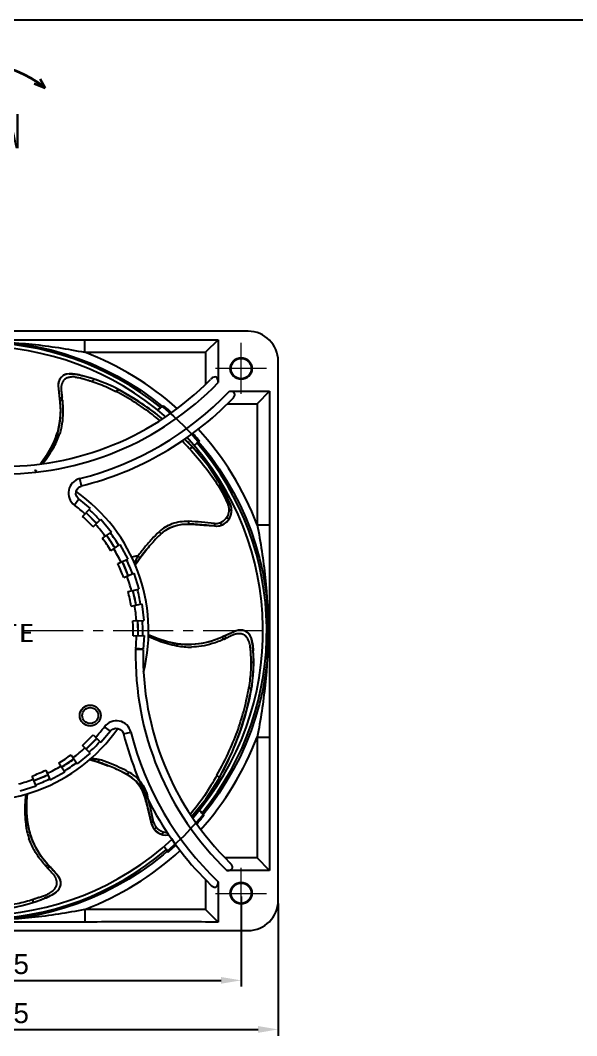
# Model space of a CAD drawing. Header units: inches. Extents: x 12 to 11036, y 8 to 6728.
# Drawn here: x 10606.4 to 10717.7, y 3612.3 to 3815.3 of the extents above; entities that cross this region are included whole.
import ezdxf

# ---------------------------------------------------------------- set-up
doc = ezdxf.new("R2010")
doc.units = ezdxf.units.IN
doc.header["$MEASUREMENT"] = 0
doc.linetypes.add('\\M+5B5E3\\M+5BBAD\\M+5CFDF', pattern=[18, 12, -2, 2, -2])
doc.layers.add('04_\\M+5B5B5\\M+5B0FB', color=4, linetype='Continuous')
for name, color, linetype, lineweight in [('\\M+5B3DF\\M+5B4E7\\M+5CFDF\\M+5B2E3', 3, 'Continuous', 18), ('\\M+5B4D6\\M+5CAB5\\M+5CFDF\\M+5B2E3', 7, 'Continuous', 35), ('\\M+5D6D0\\M+5D0C4\\M+5CFDF\\M+5B2E3', 1, '\\M+5B5E3\\M+5BBAD\\M+5CFDF', 18)]:
    doc.layers.add(name, color=color, linetype=linetype, lineweight=lineweight)
doc.styles.add('\\M+5B1EA\\M+5D7BC', font='', dxfattribs={"width": 0.667})
doc.styles.get("Standard").update_dxf_attribs({"font": 'arial.ttf'})
doc.styles.get('\\M+5B1EA\\M+5D7BC').set_extended_font_data('宋体')
doc.dimstyles.new('5', dxfattribs={"dimtxt": 4, "dimasz": 4, "dimexe": 1.25, "dimexo": 0.625, "dimgap": 1.2, "dimtad": 1, "dimdsep": 46, "dimtxsty": 'Standard', "dimcen": 2.5, "dimdle": 8, "dimazin": 2, "dimtfac": 1, "dimtmove": 0, "dimatfit": 3, "dimfxl": 0, "dimtolj": 1, "dimarcsym": 0})

# ---------------------------------------------------------------- blocks, each defined once
blk = doc.blocks.new('*D98')
at = {"layer": '\\M+5B3DF\\M+5B4E7\\M+5CFDF\\M+5B2E3', "color": 0, "linetype": 'Continuous', "lineweight": -2, "ltscale": 2}
for p, q in [((10545.58, 3640.13), (10545.58, 3622.14)), ((10650.58, 3640.13), (10650.58, 3622.14)), ((10549.58, 3623.39), (10646.58, 3623.39))]:
    blk.add_line(p, q, dxfattribs=at)
at = {"layer": '\\M+5B3DF\\M+5B4E7\\M+5CFDF\\M+5B2E3', "color": 0, "ltscale": 2}
for points in [[(10549.58, 3624.06), (10549.58, 3622.72), (10545.58, 3623.39)], [(10646.58, 3624.06), (10646.58, 3622.72), (10650.58, 3623.39)]]:
    blk.add_solid(points, dxfattribs=at)
at = {"layer": 'Defpoints', "color": 0, "ltscale": 2}
for p in [(10545.58, 3640.76), (10650.58, 3640.76), (10650.58, 3623.39)]:
    blk.add_point(p, dxfattribs=at)
at = {"layer": '\\M+5B3DF\\M+5B4E7\\M+5CFDF\\M+5B2E3', "color": 0, "ltscale": 2, "insert": (10598.08, 3626.63), "char_height": 4, "attachment_point": 5}
blk.add_mtext('\\A1;105±0.5', dxfattribs=at)
blk = doc.blocks.new('*D99')
at = {"layer": '\\M+5B3DF\\M+5B4E7\\M+5CFDF\\M+5B2E3', "color": 0, "linetype": 'Continuous', "lineweight": -2, "ltscale": 2}
for p, q in [((10538.18, 3638.73), (10538.18, 3612.33)), ((10657.98, 3638.73), (10657.98, 3612.33)), ((10542.18, 3613.58), (10653.98, 3613.58))]:
    blk.add_line(p, q, dxfattribs=at)
at = {"layer": '\\M+5B3DF\\M+5B4E7\\M+5CFDF\\M+5B2E3', "color": 0, "ltscale": 2}
for points in [[(10542.18, 3614.25), (10542.18, 3612.91), (10538.18, 3613.58)], [(10653.98, 3614.25), (10653.98, 3612.91), (10657.98, 3613.58)]]:
    blk.add_solid(points, dxfattribs=at)
at = {"layer": 'Defpoints', "color": 0, "ltscale": 2}
for p in [(10538.18, 3639.36), (10657.98, 3639.36), (10657.98, 3613.58)]:
    blk.add_point(p, dxfattribs=at)
at = {"layer": '\\M+5B3DF\\M+5B4E7\\M+5CFDF\\M+5B2E3', "color": 0, "ltscale": 2, "insert": (10598.08, 3616.82), "char_height": 4, "attachment_point": 5}
blk.add_mtext('\\A1;\\A1;120{\\H1x;%%P0.5}', dxfattribs=at)

msp = doc.modelspace()

# ---------------------------------------------------------------- linework, layer by layer
at = {"color": 7, "linetype": 'Continuous'}
for p, q in [((10651.982, 3753.159), (10544.182, 3753.159)), ((10576.863, 3751.459), (10619.3, 3751.459)), ((10619.3, 3748.959), (10619.3, 3751.459)), ((10645.982, 3751.459), (10643.486, 3748.959)), ((10645.982, 3751.459), (10645.982, 3742.926)), ((10619.3, 3748.959), (10643.486, 3748.959)), ((10643.486, 3748.959), (10643.486, 3742.634)), ((10657.982, 3639.359), (10657.982, 3747.159)), ((10614.27, 3739.577), (10614.327, 3739.073)), ((10648.22, 3741.159), (10656.282, 3741.159)), ((10656.282, 3741.159), (10653.782, 3738.664)), ((10647.798, 3738.664), (10653.782, 3738.664)), ((10653.782, 3738.664), (10653.782, 3714.477)), ((10641.01, 3729.871), (10639.272, 3731.565)), ((10644.123, 3726.105), (10641.01, 3729.871)), ((10609.4, 3725.401), (10609.343, 3725.34)), ((10618.684, 3722.252), (10618.317, 3723.706)), ((10618.143, 3719.611), (10617.234, 3718.418)), ((10618.143, 3719.611), (10620.415, 3717.715)), ((10618.857, 3716.156), (10620.415, 3717.714)), ((10621.686, 3714.742), (10619.565, 3716.864)), ((10620.978, 3714.035), (10622.537, 3715.593)), ((10622.537, 3715.593), (10624.671, 3713.004)), ((10622.844, 3711.771), (10624.671, 3713.004)), ((10640.093, 3714.622), (10641.43, 3714.546)), ((10641.43, 3714.546), (10643.124, 3714.426)), ((10653.782, 3714.477), (10656.282, 3714.477)), ((10656.282, 3714.477), (10656.282, 3672.041)), ((10625.352, 3709.844), (10623.674, 3712.331)), ((10633.747, 3711.837), (10634.542, 3712.624)), ((10624.522, 3709.284), (10626.349, 3710.516)), ((10626.35, 3710.516), (10627.95, 3707.568)), ((10630.323, 3707.797), (10631.723, 3709.594)), ((10625.921, 3706.706), (10627.95, 3707.567)), ((10628.015, 3704.336), (10626.843, 3707.097)), ((10627.094, 3703.944), (10629.122, 3704.806)), ((10629.123, 3704.805), (10630.132, 3701.606)), ((10627.976, 3701.147), (10630.132, 3701.605)), ((10629.579, 3698.421), (10628.955, 3701.355)), ((10628.599, 3698.212), (10630.755, 3698.671)), ((10630.756, 3698.67), (10631.136, 3695.337)), ((10628.931, 3695.298), (10631.135, 3695.336)), ((10629.985, 3692.316), (10629.932, 3695.315)), ((10628.984, 3692.298), (10631.188, 3692.337)), ((10631.188, 3692.336), (10630.997, 3689.594)), ((10632.147, 3692.427), (10632.072, 3692.462)), ((10647.135, 3692.176), (10646.673, 3691.966)), ((10630.992, 3689.505), (10629.492, 3689.538)), ((10630.997, 3689.594), (10629.507, 3689.76)), ((10620.978, 3672.484), (10622.537, 3670.925)), ((10624.433, 3673.198), (10622.537, 3670.925)), ((10624.433, 3673.198), (10623.24, 3674.106)), ((10627.074, 3672.657), (10628.529, 3673.023)), ((10620.415, 3668.804), (10618.857, 3670.362)), ((10619.565, 3669.654), (10621.686, 3671.776)), ((10653.782, 3672.041), (10656.282, 3672.041)), ((10653.782, 3672.041), (10653.782, 3647.855)), ((10616.593, 3668.497), (10617.826, 3666.669)), ((10620.415, 3668.803), (10617.827, 3666.669)), ((10646.167, 3663.746), (10648.832, 3669.144)), ((10615.339, 3664.992), (10614.106, 3666.819)), ((10614.666, 3665.989), (10617.153, 3667.667)), ((10621.871, 3667.088), (10624.012, 3666.312)), ((10609.628, 3662.218), (10608.767, 3664.247)), ((10609.158, 3663.325), (10611.92, 3664.498)), ((10611.528, 3665.419), (10612.39, 3663.39)), ((10615.339, 3664.991), (10612.39, 3663.39)), ((10626.771, 3665.08), (10627.765, 3664.567)), ((10609.628, 3662.218), (10606.428, 3661.209)), ((10643.548, 3659.621), (10646.167, 3663.746)), ((10607.817, 3660.603), (10607.827, 3660.686)), ((10631.381, 3659.905), (10631.722, 3658.611)), ((10631.722, 3658.611), (10632.132, 3656.962)), ((10612.209, 3646.271), (10611.867, 3646.646)), ((10653.782, 3647.855), (10647.456, 3647.855)), ((10656.282, 3645.359), (10653.782, 3647.855)), ((10656.282, 3645.359), (10647.748, 3645.359)), ((10643.486, 3643.543), (10643.486, 3637.559)), ((10645.982, 3643.121), (10645.982, 3635.059)), ((10619.3, 3637.559), (10619.3, 3635.059)), ((10643.486, 3637.559), (10619.3, 3637.559)), ((10645.982, 3635.059), (10643.486, 3637.559)), ((10619.3, 3635.059), (10576.863, 3635.059)), ((10544.182, 3633.359), (10651.982, 3633.359))]:
    msp.add_line(p, q, dxfattribs=at)
for points in [[(10616.205, 3744.655), (10615.627, 3744.578), (10615.094, 3744.352), (10614.632, 3743.989), (10614.275, 3743.505), (10614.06, 3742.924), (10614.018, 3742.267)], [(10618.833, 3744.27), (10618.091, 3744.442), (10617.414, 3744.562), (10616.787, 3744.624), (10616.205, 3744.655)], [(10621.406, 3743.514), (10620.421, 3743.83), (10619.576, 3744.076), (10618.833, 3744.27)], [(10626.209, 3741.437), (10624.627, 3742.224), (10623.026, 3742.916), (10621.407, 3743.514)], [(10614.018, 3742.267), (10614.066, 3741.678), (10614.123, 3741.039), (10614.19, 3740.343), (10614.27, 3739.577)], [(10634.83, 3735.615), (10633.367, 3736.822), (10629.871, 3739.283), (10626.209, 3741.437)], [(10614.327, 3739.073), (10614.432, 3737.096), (10614.281, 3735.03), (10613.837, 3732.932)], [(10613.837, 3732.932), (10613.387, 3731.598), (10612.803, 3730.29)], [(10612.803, 3730.29), (10611.818, 3728.55), (10610.679, 3726.916), (10610.432, 3726.623)], [(10648.422, 3718.546), (10646.568, 3722.294), (10644.123, 3726.105)], [(10618.143, 3719.611), (10618.022, 3719.713), (10617.712, 3720.125), (10617.56, 3720.613), (10617.581, 3721.121), (10617.773, 3721.592), (10618.114, 3721.972), (10618.566, 3722.217), (10618.684, 3722.252)], [(10648.674, 3717.324), (10648.645, 3717.746), (10648.56, 3718.156), (10648.422, 3718.545)], [(10648.617, 3716.723), (10648.648, 3716.919), (10648.667, 3717.118), (10648.674, 3717.32)], [(10646.694, 3714.431), (10647.188, 3714.672), (10647.656, 3715.021), (10648.059, 3715.468)], [(10634.542, 3712.624), (10635.423, 3713.339), (10636.449, 3713.922), (10637.591, 3714.344), (10638.816, 3714.583), (10640.093, 3714.622)], [(10643.124, 3714.426), (10644.199, 3714.336), (10645.269, 3714.236)], [(10645.27, 3714.236), (10645.751, 3714.227), (10646.231, 3714.292), (10646.694, 3714.431)], [(10645.27, 3714.236), (10645.271, 3714.236), (10645.272, 3714.236), (10645.271, 3714.236)], [(10629.515, 3706.643), (10629.767, 3707.012), (10630.038, 3707.399), (10630.323, 3707.797)], [(10649.616, 3693.247), (10649.07, 3693.019), (10648.48, 3692.767), (10647.839, 3692.489), (10647.135, 3692.176)], [(10652.562, 3691.904), (10652.31, 3692.431), (10651.931, 3692.868), (10651.443, 3693.195), (10650.872, 3693.385), (10650.254, 3693.41), (10649.616, 3693.247)], [(10637.849, 3690.701), (10635.889, 3691.101), (10633.984, 3691.679), (10632.148, 3692.427)], [(10640.682, 3690.535), (10639.274, 3690.55), (10637.849, 3690.701)], [(10646.673, 3691.966), (10644.825, 3691.255), (10642.814, 3690.76), (10640.682, 3690.535)], [(10653.008, 3689.286), (10652.943, 3690.045), (10652.847, 3690.727), (10652.713, 3691.342), (10652.562, 3691.904)], [(10653.085, 3686.605), (10653.081, 3687.64), (10653.053, 3688.52), (10653.008, 3689.286)], [(10652.593, 3681.396), (10652.853, 3683.144), (10653.016, 3684.88), (10653.085, 3686.605)], [(10648.832, 3669.144), (10650.416, 3673.162), (10651.676, 3677.247), (10652.593, 3681.396)], [(10624.433, 3673.198), (10624.535, 3673.318), (10624.947, 3673.629), (10625.435, 3673.781), (10625.943, 3673.76), (10626.414, 3673.568), (10626.794, 3673.227), (10627.039, 3672.775), (10627.074, 3672.657)], [(10620.523, 3667.5), (10620.952, 3667.374), (10621.405, 3667.236), (10621.871, 3667.088)], [(10627.765, 3664.567), (10628.718, 3663.95), (10629.589, 3663.154), (10630.343, 3662.199), (10630.949, 3661.108), (10631.381, 3659.905)], [(10607.938, 3654.647), (10607.712, 3656.635), (10607.673, 3658.626), (10607.817, 3660.603)], [(10640.688, 3656.131), (10643.548, 3659.621)], [(10632.132, 3656.962), (10632.378, 3655.912), (10632.614, 3654.863)], [(10608.655, 3651.902), (10608.234, 3653.246), (10607.938, 3654.647)], [(10632.614, 3654.862), (10632.754, 3654.402), (10632.964, 3653.966), (10633.239, 3653.568)], [(10632.614, 3654.862), (10632.614, 3654.861), (10632.615, 3654.861), (10632.614, 3654.862)], [(10633.239, 3653.568), (10633.621, 3653.173), (10634.098, 3652.835), (10634.647, 3652.591)], [(10636.013, 3652.448), (10636.117, 3652.464)], [(10611.867, 3646.646), (10610.62, 3648.184), (10609.528, 3649.944), (10608.655, 3651.902)], [(10613.995, 3644.244), (10613.61, 3644.692), (10613.188, 3645.176), (10612.725, 3645.699), (10612.209, 3646.271)], [(10613.628, 3641.026), (10614.051, 3641.429), (10614.35, 3641.924), (10614.51, 3642.49), (10614.514, 3643.091), (10614.347, 3643.687), (10613.995, 3644.244)], [(10611.276, 3639.793), (10611.978, 3640.09), (10612.597, 3640.391), (10613.14, 3640.709), (10613.628, 3641.026)], [(10603.644, 3637.75), (10605.387, 3638.042), (10607.088, 3638.424), (10608.75, 3638.892)], [(10608.75, 3638.892), (10609.733, 3639.215), (10610.562, 3639.513), (10611.276, 3639.793)]]:
    msp.add_lwpolyline(points, dxfattribs=at)
at = {"color": 4}
msp.add_circle((10598.082, 3693.259), 58, dxfattribs=at)
at = {"color": 7, "linetype": 'Continuous'}
for centre, radius in [((10650.582, 3745.759), 2.1), ((10620.403, 3676.335), 2.1), ((10620.403, 3676.335), 1.6), ((10650.582, 3640.759), 2.1)]:
    msp.add_circle(centre, radius, dxfattribs=at)
for centre, radius, start, end in [((10651.982, 3747.159), 6, 0, 90), ((10598.082, 3693.259), 56.859, 48.75524, 131.34141), ((10598.082, 3693.259), 57.622, 50.78536, 129.25298), ((10598.082, 3693.259), 59.605, 48.15686, 69.14619), ((10603.087, 3784.144), 57.989, 268.76297, 315.54157), ((10616.209, 3742.456), 2.2, 89.90982, 184.49596), ((10610.982, 3712.823), 32.413, 61.98049, 75.98049), ((10603.087, 3784.144), 59.489, 268.76408, 316.1412), ((10703.12, 3749.29), 89.378, 184.49599, 186.23852), ((10703.112, 3749.289), 89.37, 186.01072, 186.56388), ((10603.087, 3784.144), 62.327, 284.14363, 316.39614), ((10603.087, 3784.144), 63.827, 284.14363, 315.81021), ((10603.087, 3784.144), 55.908, 303.38167, 304.86809), ((10598.082, 3693.259), 58.249, 48.41382, 50.60568), ((10598.082, 3693.259), 59.605, 20.85381, 42.58175), ((10599.467, 3737.034), 14.944, 333.17245, 344.06797), ((10601.051, 3736.815), 13.872, 330.85548, 342.92016), ((10593.929, 3687.134), 62.894, 42.55319, 44.51393), ((10593.203, 3685.147), 65.466, 43.09194, 45.20513), ((10598.082, 3693.259), 56.859, 318.75524, 42.91346), ((10598.082, 3693.259), 58.249, 40.60842, 42.74072), ((10603.087, 3784.144), 65.908, 305.30062, 306.51258), ((10593.691, 3739.966), 21.422, 321.48308, 333.14893), ((10612.413, 3703.068), 39.194, 23.25994, 43.14622), ((10598.082, 3693.259), 57.622, 320.78536, 40.65605), ((10593.691, 3739.966), 21.422, 316.94153, 317.16383), ((10598.082, 3693.259), 34, 70.16354, 70.65707), ((10592.711, 3741.337), 23.343, 316.41054, 316.6141), ((10598.082, 3693.259), 34, 345.9767, 55.00554), ((10598.082, 3693.259), 31.619, 47.71909, 52.71821), ((10598.082, 3693.259), 32.833, 42.3815, 47.6185), ((10645.574, 3717.321), 3.1, 264.41025, 23.25994), ((10598.082, 3693.259), 30.917, 42.21911, 47.78089), ((10598.082, 3693.259), 31.917, 42.30631, 47.69369), ((10634.096, 3612.558), 102.781, 83.77062, 86.67495), ((10598.082, 3693.259), 31.619, 36.71909, 42.28091), ((10639.111, 3707.963), 7.099, 121.63078, 133.87987), ((10632.084, 3710.889), 3.04, 43.64866, 46.13005), ((10634.524, 3605.031), 109.732, 86.39195, 87.09087), ((10634.46, 3604.126), 110.64, 85.50884, 86.38812), ((10634.524, 3605.031), 109.732, 84.37956, 85.50506), ((10598.082, 3693.259), 30.917, 31.21911, 36.78089), ((10598.082, 3693.259), 31.917, 31.30631, 36.69369), ((10598.082, 3693.259), 32.833, 31.3815, 36.6185), ((10659.183, 3686.853), 35.654, 135.51311, 140.36837), ((10659.888, 3686.214), 36.605, 133.82367, 135.58032), ((10598.082, 3693.259), 31.619, 25.71909, 31.28091), ((10659.888, 3686.214), 36.605, 140.28923, 146.07502), ((10598.082, 3693.259), 31.917, 20.30631, 25.69369), ((10598.082, 3693.259), 32.833, 20.3815, 25.6185), ((10598.082, 3693.259), 30.917, 20.21911, 25.78089), ((10598.082, 3693.259), 31.619, 14.71909, 20.28091), ((10598.082, 3693.259), 30.917, 9.21911, 14.78089), ((10598.082, 3693.259), 31.917, 9.30631, 14.69369), ((10598.082, 3693.259), 32.833, 9.3815, 14.6185), ((10598.082, 3693.259), 31.619, 3.71909, 9.28091), ((10598.082, 3693.259), 30.917, 358.21911, 3.78089), ((10598.082, 3693.259), 31.917, 358.30631, 3.69369), ((10598.082, 3693.259), 32.833, 358.3815, 3.6185), ((10683.828, 3610.676), 89.378, 112.49599, 114.23852), ((10650.472, 3691.221), 2.2, 17.90982, 112.49596), ((10598.082, 3693.259), 31.619, 353.64624, 358.28091), ((10642.147, 3713.223), 23.343, 244.41054, 244.6141), ((10641.145, 3711.868), 21.422, 244.94153, 261.14893), ((10640.143, 3705.468), 14.944, 261.17245, 272.06797), ((10683.825, 3610.684), 89.37, 114.01072, 114.56388), ((10688.967, 3688.253), 59.489, 178.76318, 226.1412), ((10631.987, 3689.484), 2.496, 173.64827, 178.76703), ((10688.967, 3688.253), 57.989, 178.76297, 225.54157), ((10640.423, 3703.894), 13.872, 258.85548, 270.92016), ((10620.675, 3687.036), 32.413, 349.98049, 3.98049), ((10598.082, 3693.259), 34, 255.9767, 325.00554), ((10598.082, 3693.259), 30.917, 312.21911, 317.78089), ((10598.082, 3693.259), 31.619, 317.71909, 322.71821), ((10688.967, 3688.253), 63.827, 194.14363, 225.81021), ((10688.967, 3688.253), 62.327, 194.14363, 226.39614), ((10598.082, 3693.259), 31.917, 312.30631, 317.69369), ((10598.082, 3693.259), 32.833, 312.3815, 317.6185), ((10598.082, 3693.259), 59.605, 318.15686, 339.14619), ((10598.082, 3693.259), 30.917, 301.21911, 306.78089), ((10598.082, 3693.259), 31.619, 306.71909, 312.28091), ((10590.973, 3695.316), 62.894, 330.55319, 335.66504), ((10588.859, 3695.392), 65.466, 331.09194, 336.36088), ((10598.082, 3693.259), 31.619, 295.71909, 301.28091), ((10598.082, 3693.259), 31.917, 301.30631, 306.69369), ((10598.082, 3693.259), 32.833, 301.3815, 306.6185), ((10610.481, 3632.3), 36.605, 68.28923, 74.07502), ((10610.87, 3633.169), 35.654, 63.51311, 68.36837), ((10598.082, 3693.259), 30.917, 290.21911, 295.78089), ((10598.082, 3693.259), 31.917, 290.30631, 295.69369), ((10610.481, 3632.3), 36.605, 61.82367, 63.58032), ((10625.356, 3666.369), 3.04, 331.64866, 334.13005), ((10624.745, 3658.782), 7.099, 49.63078, 61.87987), ((10598.082, 3693.259), 31.619, 284.71909, 290.28091), ((10598.082, 3693.259), 32.833, 290.3815, 295.6185), ((10611.839, 3682.66), 39.194, 317.39867, 331.14622), ((10630.685, 3657.52), 23.343, 172.41054, 172.6141), ((10629.087, 3658.053), 21.422, 172.94153, 189.14893), ((10532.459, 3634.069), 102.781, 11.77062, 14.67495), ((10525.433, 3631.336), 109.732, 14.39195, 15.09087), ((10524.552, 3631.118), 110.64, 13.50884, 14.38812), ((10525.433, 3631.336), 109.732, 12.37956, 13.50506), ((10598.082, 3693.259), 58.249, 318.41382, 320.60568), ((10688.967, 3688.253), 55.908, 213.38167, 214.86809), ((10621.281, 3656.276), 13.872, 186.85548, 198.92016), ((10622.691, 3657.03), 14.944, 189.17245, 200.06797), ((10635.642, 3655.527), 3.1, 192.41025, 278.82576), ((10598.082, 3693.259), 56.859, 228.75524, 312.91346), ((10688.967, 3688.253), 65.908, 215.30062, 216.51258), ((10598.082, 3693.259), 58.249, 310.60842, 312.74072), ((10598.082, 3693.259), 57.622, 230.78536, 310.65605), ((10598.082, 3693.259), 59.605, 290.85381, 312.58175), ((10546.044, 3586.195), 89.37, 42.01072, 42.56388), ((10546.038, 3586.19), 89.378, 40.49599, 42.23852), ((10612.333, 3642.803), 2.2, 305.90982, 40.49596), ((10599.144, 3669.849), 32.413, 277.98049, 291.98049), ((10651.982, 3639.359), 6, 270, 0)]:
    msp.add_arc(centre, radius, start, end, dxfattribs=at)
for points in [[(10619.3, 3751.459), (10623.747, 3751.459), (10632.641, 3751.448), (10641.535, 3751.459), (10645.982, 3751.459)], [(10618.834, 3744.271), (10617.971, 3744.486), (10617.093, 3744.655), (10616.213, 3744.656)], [(10616.227, 3744.656), (10616.632, 3744.654), (10617.037, 3744.618), (10617.441, 3744.557)], [(10617.441, 3744.557), (10617.908, 3744.487), (10618.373, 3744.386), (10618.834, 3744.271)], [(10634.864, 3735.638), (10632.171, 3737.84), (10629.287, 3739.799), (10626.209, 3741.437)], [(10656.282, 3741.159), (10656.282, 3736.712), (10656.27, 3727.818), (10656.282, 3718.924), (10656.282, 3714.477)], [(10614.327, 3739.073), (10614.565, 3737.003), (10614.404, 3734.914), (10613.838, 3732.932)], [(10634.542, 3712.624), (10636.018, 3714.04), (10638.04, 3714.727), (10640.093, 3714.622)], [(10646.673, 3691.966), (10644.778, 3691.1), (10642.741, 3690.607), (10640.682, 3690.534)], [(10653.009, 3689.286), (10652.947, 3690.173), (10652.836, 3691.06), (10652.566, 3691.898)], [(10652.57, 3691.885), (10652.694, 3691.498), (10652.784, 3691.102), (10652.851, 3690.699)], [(10652.851, 3690.699), (10652.929, 3690.233), (10652.976, 3689.759), (10653.009, 3689.286)], [(10648.831, 3669.142), (10650.547, 3673.072), (10651.846, 3677.169), (10652.593, 3681.396)], [(10656.282, 3672.041), (10656.282, 3667.594), (10656.27, 3658.7), (10656.282, 3649.806), (10656.282, 3645.359)], [(10631.381, 3659.905), (10630.846, 3661.89), (10629.569, 3663.601), (10627.765, 3664.567)], [(10611.867, 3646.646), (10610.458, 3648.181), (10609.36, 3649.966), (10608.654, 3651.902)], [(10611.276, 3639.792), (10612.101, 3640.125), (10612.91, 3640.505), (10613.623, 3641.021)], [(10612.572, 3640.379), (10612.152, 3640.161), (10611.716, 3639.97), (10611.276, 3639.792)], [(10613.612, 3641.013), (10613.283, 3640.776), (10612.934, 3640.567), (10612.572, 3640.379)], [(10645.982, 3635.059), (10641.535, 3635.059), (10632.641, 3635.07), (10623.747, 3635.059), (10619.3, 3635.059)]]:
    msp.add_open_spline(points, degree=3, dxfattribs=at)
for points, knots in [([(10576.863, 3748.961), (10580.31, 3749.644), (10587.345, 3750.741), (10598.04, 3751.322), (10608.767, 3750.747), (10615.822, 3749.651), (10619.3, 3748.961)], [0, 0, 0, 0, 10.5451256, 21.3331953, 32.0808124, 42.7230856, 42.7230856, 42.7230856, 42.7230856]), ([(10617.416, 3744.005), (10617.247, 3744.022), (10616.981, 3744.04), (10616.581, 3744.013), (10616.252, 3743.963), (10615.932, 3743.881), (10615.674, 3743.789), (10615.459, 3743.67), (10615.283, 3743.535), (10615.138, 3743.387), (10615.016, 3743.233), (10614.918, 3743.076), (10614.855, 3742.972), (10614.834, 3742.916)], [0, 0, 0, 0, 0.5076323, 0.7991488, 1.2015319, 1.505873, 1.7873778, 2.0220524, 2.2409971, 2.4489319, 2.6445426, 2.8277272, 3.0062362, 3.0062362, 3.0062362, 3.0062362]), ([(10617.416, 3744.005), (10617.712, 3743.965), (10618.228, 3743.892), (10618.984, 3743.693), (10619.444, 3743.552), (10619.692, 3743.472)], [0, 0, 0, 0, 0.8978051, 1.5589384, 2.3424381, 2.3424381, 2.3424381, 2.3424381]), ([(10619.702, 3743.467), (10619.712, 3743.464), (10619.772, 3743.445), (10619.932, 3743.394), (10620.283, 3743.285), (10620.584, 3743.192), (10620.785, 3743.127)], [0, 0, 0, 0, 0.0314919, 0.1887911, 0.5030218, 1.1344315, 1.1344315, 1.1344315, 1.1344315]), ([(10621.407, 3743.514), (10621.344, 3743.536), (10621.181, 3743.522), (10620.964, 3743.369), (10620.843, 3743.218), (10620.785, 3743.127)], [0, 0, 0, 0, 0.2005076, 0.45598509, 0.78102942, 0.78102942, 0.78102942, 0.78102942]), ([(10645.982, 3742.926), (10645.982, 3743.048), (10645.967, 3743.29), (10645.89, 3743.634), (10645.742, 3743.877), (10645.577, 3743.995), (10645.316, 3744.074), (10644.891, 3743.915), (10644.618, 3743.673), (10644.482, 3743.534)], [0, 0, 0, 0, 0.369483, 0.7296791, 1.0535713, 1.19752, 1.3318806, 1.8603791, 2.4440264, 2.4440264, 2.4440264, 2.4440264]), ([(10614.834, 3742.916), (10614.809, 3742.863), (10614.775, 3742.76), (10614.716, 3742.599), (10614.662, 3742.429), (10614.617, 3742.241), (10614.586, 3742.049), (10614.573, 3741.845), (10614.579, 3741.609), (10614.598, 3741.319), (10614.631, 3740.999), (10614.677, 3740.658), (10614.731, 3740.295), (10614.764, 3740.036), (10614.781, 3739.894)], [0, 0, 0, 0, 0.1750553, 0.3255886, 0.5135733, 0.7103904, 0.9043961, 1.0981831, 1.3213871, 1.611534, 1.970541, 2.2867205, 2.6429287, 3.0719919, 3.0719919, 3.0719919, 3.0719919]), ([(10620.785, 3743.128), (10621.31, 3742.959), (10622.368, 3742.586), (10623.952, 3741.928), (10625.001, 3741.422), (10625.528, 3741.152)], [0, 0, 0, 0, 1.6538067, 3.3654481, 5.14372, 5.14372, 5.14372, 5.14372]), ([(10625.528, 3741.152), (10625.582, 3741.213), (10625.694, 3741.32), (10625.854, 3741.42), (10625.981, 3741.462), (10626.066, 3741.473), (10626.143, 3741.465), (10626.188, 3741.448), (10626.209, 3741.437)], [0, 0, 0, 0, 0.24483918, 0.46390325, 0.55907696, 0.64429451, 0.71928522, 0.78883707, 0.78883707, 0.78883707, 0.78883707]), ([(10614.781, 3739.894), (10614.686, 3739.863), (10614.525, 3739.803), (10614.344, 3739.713), (10614.266, 3739.615), (10614.27, 3739.577)], [0, 0, 0, 0, 0.30216292, 0.51157771, 0.62610607, 0.62610607, 0.62610607, 0.62610607]), ([(10614.837, 3739.413), (10614.919, 3738.583), (10614.999, 3737.001), (10614.826, 3734.756), (10614.508, 3733.376), (10614.311, 3732.741)], [0, 0, 0, 0, 2.5048201, 4.7419023, 6.7375428, 6.7375428, 6.7375428, 6.7375428]), ([(10614.837, 3739.413), (10614.762, 3739.388), (10614.63, 3739.338), (10614.481, 3739.264), (10614.396, 3739.2), (10614.354, 3739.157), (10614.33, 3739.115), (10614.326, 3739.086), (10614.327, 3739.073)], [0, 0, 0, 0, 0.23727863, 0.42507506, 0.49728544, 0.55567772, 0.60241447, 0.64164926, 0.64164926, 0.64164926, 0.64164926]), ([(10614.837, 3739.413), (10614.831, 3739.466), (10614.819, 3739.573), (10614.8, 3739.733), (10614.787, 3739.84), (10614.781, 3739.894)], [0, 0, 0, 0, 0.16077308, 0.3220775, 0.48393066, 0.48393066, 0.48393066, 0.48393066]), ([(10634.349, 3735.304), (10633.851, 3735.714), (10632.205, 3737.022), (10629.31, 3739.055), (10626.804, 3740.502), (10625.528, 3741.152)], [0, 0, 0, 0, 1.9356315, 6.3062035, 10.6031842, 10.6031842, 10.6031842, 10.6031842]), ([(10648.859, 3739.66), (10648.99, 3739.795), (10649.218, 3740.071), (10649.36, 3740.543), (10649.185, 3740.888), (10648.913, 3741.06), (10648.579, 3741.144), (10648.341, 3741.159), (10648.22, 3741.159)], [0, 0, 0, 0, 0.5683289, 1.0855829, 1.3570497, 1.6731385, 2.0257196, 2.3894123, 2.3894123, 2.3894123, 2.3894123]), ([(10610.888, 3726.683), (10610.934, 3726.739), (10611.381, 3727.296), (10612.181, 3728.397), (10612.852, 3729.497), (10613.167, 3730.059)], [0, 0, 0, 0, 0.2179918, 2.1439722, 4.0782226, 4.0782226, 4.0782226, 4.0782226]), ([(10613.167, 3730.059), (10613.138, 3730.075), (10613.085, 3730.105), (10613.01, 3730.149), (10612.947, 3730.187), (10612.894, 3730.219), (10612.854, 3730.245), (10612.826, 3730.265), (10612.81, 3730.278), (10612.804, 3730.286), (10612.803, 3730.289), (10612.803, 3730.29)], [0, 0, 0, 0, 0.09775819, 0.18422112, 0.25861424, 0.32016882, 0.36819685, 0.40272372, 0.42390402, 0.42970416, 0.43291368, 0.43291368, 0.43291368, 0.43291368]), ([(10640.26, 3729.667), (10640.332, 3729.72), (10640.445, 3729.793), (10640.6, 3729.867), (10640.71, 3729.906), (10640.808, 3729.926), (10640.893, 3729.928), (10640.961, 3729.91), (10640.997, 3729.885), (10641.01, 3729.871)], [0, 0, 0, 0, 0.27024788, 0.40004116, 0.51685002, 0.61733097, 0.70089535, 0.76853452, 0.82685186, 0.82685186, 0.82685186, 0.82685186]), ([(10640.26, 3729.667), (10641.347, 3728.494), (10643.366, 3726.124), (10646.005, 3722.428), (10647.381, 3719.825), (10647.958, 3718.523)], [0, 0, 0, 0, 4.8026235, 9.3314618, 13.6047192, 13.6047192, 13.6047192, 13.6047192]), ([(10609.4, 3725.401), (10609.407, 3725.409), (10609.456, 3725.366), (10609.541, 3725.361), (10609.625, 3725.32), (10609.676, 3725.302)], [0, 0, 0, 0, 0.03378894, 0.13345713, 0.29592988, 0.29592988, 0.29592988, 0.29592988]), ([(10618.317, 3723.706), (10617.78, 3723.571), (10616.761, 3722.985), (10615.949, 3721.436), (10616.087, 3719.693), (10616.794, 3718.753), (10617.234, 3718.418)], [0, 0, 0, 0, 1.6772393, 3.3538656, 5.0304951, 6.7077518, 6.7077518, 6.7077518, 6.7077518]), ([(10647.714, 3715.962), (10647.817, 3716.096), (10647.996, 3716.401), (10648.161, 3716.93), (10648.195, 3717.312), (10648.194, 3717.512)], [0, 0, 0, 0, 0.5090676, 1.0512737, 1.6517934, 1.6517934, 1.6517934, 1.6517934]), ([(10647.958, 3718.523), (10648.011, 3718.541), (10648.091, 3718.564), (10648.196, 3718.585), (10648.265, 3718.592), (10648.324, 3718.592), (10648.371, 3718.585), (10648.404, 3718.57), (10648.418, 3718.554), (10648.422, 3718.546)], [0, 0, 0, 0, 0.16809964, 0.24834646, 0.31948731, 0.37881199, 0.42545896, 0.45986199, 0.48676074, 0.48676074, 0.48676074, 0.48676074]), ([(10648.194, 3717.515), (10648.194, 3717.621), (10648.175, 3717.841), (10648.093, 3718.18), (10648.008, 3718.407), (10647.958, 3718.523)], [0, 0, 0, 0, 0.3161763, 0.6614567, 1.0418691, 1.0418691, 1.0418691, 1.0418691]), ([(10648.194, 3717.512), (10648.257, 3717.509), (10648.375, 3717.496), (10648.528, 3717.455), (10648.635, 3717.404), (10648.674, 3717.344), (10648.674, 3717.32)], [0, 0, 0, 0, 0.19260244, 0.35565101, 0.47460609, 0.54678359, 0.54678359, 0.54678359, 0.54678359]), ([(10635.387, 3714.008), (10635.833, 3714.291), (10636.797, 3714.761), (10638.385, 3715.16), (10639.493, 3715.203), (10640.057, 3715.166)], [0, 0, 0, 0, 1.5869028, 3.1913012, 4.8893186, 4.8893186, 4.8893186, 4.8893186]), ([(10640.057, 3715.166), (10640.052, 3715.102), (10640.046, 3714.982), (10640.047, 3714.808), (10640.06, 3714.708), (10640.075, 3714.623), (10640.093, 3714.622)], [0, 0, 0, 0, 0.19434768, 0.36911472, 0.49888248, 0.55440504, 0.55440504, 0.55440504, 0.55440504]), ([(10645.249, 3714.732), (10645.37, 3714.719), (10645.627, 3714.717), (10646.028, 3714.782), (10646.299, 3714.867), (10646.439, 3714.919)], [0, 0, 0, 0, 0.3656983, 0.767783, 1.2153349, 1.2153349, 1.2153349, 1.2153349]), ([(10646.439, 3714.919), (10646.442, 3714.92), (10646.449, 3714.921), (10646.46, 3714.926), (10646.471, 3714.931), (10646.483, 3714.936), (10646.494, 3714.942), (10646.508, 3714.949), (10646.524, 3714.957), (10646.545, 3714.967), (10646.57, 3714.98), (10646.597, 3714.995), (10646.622, 3715.009), (10646.644, 3715.021), (10646.664, 3715.032), (10646.685, 3715.043), (10646.706, 3715.056), (10646.73, 3715.071), (10646.757, 3715.087), (10646.785, 3715.105), (10646.816, 3715.124), (10646.849, 3715.146), (10646.883, 3715.169), (10646.919, 3715.194), (10646.955, 3715.221), (10646.994, 3715.249), (10647.035, 3715.281), (10647.079, 3715.315), (10647.124, 3715.353), (10647.172, 3715.394), (10647.223, 3715.438), (10647.276, 3715.486), (10647.331, 3715.539), (10647.389, 3715.596), (10647.45, 3715.658), (10647.512, 3715.725), (10647.577, 3715.798), (10647.645, 3715.877), (10647.69, 3715.933), (10647.714, 3715.962)], [0, 0, 0, 0, 0.009701, 0.0208711, 0.0364373, 0.0468136, 0.0593171, 0.0743043, 0.0921839, 0.1151401, 0.1434722, 0.1765276, 0.2071095, 0.2309668, 0.2520126, 0.2752435, 0.3005659, 0.3280395, 0.3591188, 0.3932647, 0.4296411, 0.46878, 0.5111149, 0.5535566, 0.5987841, 0.6471055, 0.6987378, 0.753907, 0.8128765, 0.8758866, 0.9431474, 1.0148673, 1.0912555, 1.1725214, 1.2588743, 1.3505233, 1.4476819, 1.5505658, 1.6633108, 1.6633108, 1.6633108, 1.6633108]), ([(10646.439, 3714.919), (10646.462, 3714.855), (10646.509, 3714.739), (10646.583, 3714.577), (10646.634, 3714.493), (10646.678, 3714.425), (10646.694, 3714.431)], [0, 0, 0, 0, 0.20562209, 0.38491269, 0.50864506, 0.55924743, 0.55924743, 0.55924743, 0.55924743]), ([(10647.714, 3715.962), (10647.776, 3715.919), (10647.886, 3715.829), (10648.009, 3715.687), (10648.079, 3715.566), (10648.073, 3715.487), (10648.059, 3715.468)], [0, 0, 0, 0, 0.22822634, 0.42582869, 0.56682204, 0.6392458, 0.6392458, 0.6392458, 0.6392458]), ([(10634.19, 3713.08), (10633.687, 3712.598), (10632.697, 3711.586), (10631.28, 3709.962), (10630.391, 3708.806), (10629.952, 3708.21)], [0, 0, 0, 0, 2.090725, 4.243464, 6.4641615, 6.4641615, 6.4641615, 6.4641615]), ([(10634.283, 3712.987), (10634.322, 3712.947), (10634.39, 3712.872), (10634.479, 3712.76), (10634.524, 3712.692), (10634.552, 3712.634), (10634.542, 3712.624)], [0, 0, 0, 0, 0.16776832, 0.30983665, 0.41065133, 0.45422362, 0.45422362, 0.45422362, 0.45422362]), ([(10645.249, 3714.732), (10645.242, 3714.672), (10645.232, 3714.561), (10645.23, 3714.403), (10645.238, 3714.311), (10645.254, 3714.238), (10645.27, 3714.236)], [0, 0, 0, 0, 0.18206105, 0.3404382, 0.45561789, 0.50629722, 0.50629722, 0.50629722, 0.50629722]), ([(10653.783, 3714.478), (10654.476, 3710.985), (10655.579, 3703.877), (10656.144, 3693.138), (10655.554, 3682.459), (10654.465, 3675.477), (10653.783, 3672.04)], [0, 0, 0, 0, 10.6854943, 21.5511073, 32.2086609, 42.7230801, 42.7230801, 42.7230801, 42.7230801]), ([(10629.952, 3708.21), (10629.711, 3708.184), (10629.296, 3708.127), (10628.884, 3708.051), (10628.712, 3708.016)], [0, 0, 0, 0, 0.7297641, 1.255748, 1.255748, 1.255748, 1.255748]), ([(10629.257, 3706.826), (10629.306, 3706.927), (10629.457, 3707.241), (10629.687, 3707.703), (10629.873, 3708.062), (10629.952, 3708.21)], [0, 0, 0, 0, 0.3339856, 1.0458483, 1.5482707, 1.5482707, 1.5482707, 1.5482707]), ([(10629.952, 3708.21), (10630.005, 3708.175), (10630.103, 3708.104), (10630.228, 3707.987), (10630.308, 3707.897), (10630.337, 3707.816), (10630.323, 3707.797)], [0, 0, 0, 0, 0.18899051, 0.36770714, 0.50469575, 0.57679404, 0.57679404, 0.57679404, 0.57679404]), ([(10629.516, 3706.644), (10629.504, 3706.625), (10629.479, 3706.59), (10629.441, 3706.538), (10629.416, 3706.504), (10629.403, 3706.488)], [0, 0, 0, 0, 0.0654756, 0.12957192, 0.19283581, 0.19283581, 0.19283581, 0.19283581]), ([(10650.485, 3692.672), (10650.427, 3692.679), (10650.318, 3692.679), (10650.147, 3692.686), (10649.969, 3692.684), (10649.776, 3692.67), (10649.583, 3692.64), (10649.386, 3692.588), (10649.163, 3692.51), (10648.893, 3692.402), (10648.599, 3692.272), (10648.289, 3692.123), (10647.96, 3691.96), (10647.724, 3691.848), (10647.594, 3691.788)], [0, 0, 0, 0, 0.1750553, 0.3255886, 0.5135733, 0.7103904, 0.9043961, 1.0981831, 1.3213871, 1.611534, 1.970541, 2.2867205, 2.6429287, 3.0719919, 3.0719919, 3.0719919, 3.0719919]), ([(10652.319, 3690.553), (10652.283, 3690.718), (10652.217, 3690.977), (10652.068, 3691.349), (10651.918, 3691.647), (10651.742, 3691.925), (10651.575, 3692.142), (10651.395, 3692.31), (10651.212, 3692.435), (10651.026, 3692.528), (10650.843, 3692.596), (10650.663, 3692.641), (10650.544, 3692.668), (10650.485, 3692.672)], [0, 0, 0, 0, 0.5076229, 0.7991394, 1.2015226, 1.5058637, 1.7873685, 2.0220431, 2.2409879, 2.4489227, 2.6445334, 2.827718, 3.0062271, 3.0062271, 3.0062271, 3.0062271]), ([(10632.147, 3692.427), (10632.158, 3692.423), (10632.132, 3692.363), (10632.153, 3692.28), (10632.14, 3692.188), (10632.139, 3692.134)], [0, 0, 0, 0, 0.03378894, 0.13345713, 0.29592988, 0.29592988, 0.29592988, 0.29592988]), ([(10632.139, 3692.134), (10632.758, 3691.84), (10633.98, 3691.318), (10635.857, 3690.708), (10637.11, 3690.41), (10637.742, 3690.284)], [0, 0, 0, 0, 2.0553181, 3.9813045, 5.9155608, 5.9155608, 5.9155608, 5.9155608]), ([(10637.742, 3690.284), (10637.748, 3690.316), (10637.761, 3690.376), (10637.779, 3690.46), (10637.795, 3690.533), (10637.81, 3690.592), (10637.822, 3690.639), (10637.832, 3690.672), (10637.84, 3690.691), (10637.845, 3690.699), (10637.848, 3690.701), (10637.849, 3690.701)], [0, 0, 0, 0, 0.09767161, 0.18407002, 0.25842252, 0.31996221, 0.3680801, 0.402672, 0.42389139, 0.42970109, 0.43291411, 0.43291411, 0.43291411, 0.43291411]), ([(10647.154, 3691.586), (10646.39, 3691.251), (10644.91, 3690.686), (10642.722, 3690.157), (10641.311, 3690.034), (10640.646, 3690.024)], [0, 0, 0, 0, 2.5048201, 4.7419023, 6.7375428, 6.7375428, 6.7375428, 6.7375428]), ([(10647.154, 3691.586), (10647.107, 3691.649), (10647.019, 3691.76), (10646.902, 3691.878), (10646.816, 3691.94), (10646.762, 3691.966), (10646.714, 3691.976), (10646.685, 3691.971), (10646.673, 3691.966)], [0, 0, 0, 0, 0.23707766, 0.42477582, 0.49710221, 0.55558183, 0.60237749, 0.64165051, 0.64165051, 0.64165051, 0.64165051]), ([(10647.594, 3691.788), (10647.536, 3691.869), (10647.428, 3692.003), (10647.288, 3692.148), (10647.17, 3692.191), (10647.135, 3692.176)], [0, 0, 0, 0, 0.30216292, 0.51157771, 0.62610607, 0.62610607, 0.62610607, 0.62610607]), ([(10647.154, 3691.586), (10647.203, 3691.608), (10647.301, 3691.653), (10647.447, 3691.72), (10647.545, 3691.765), (10647.594, 3691.788)], [0, 0, 0, 0, 0.16077308, 0.3220775, 0.48393066, 0.48393066, 0.48393066, 0.48393066]), ([(10652.513, 3688.212), (10652.514, 3688.491), (10652.514, 3689.031), (10652.448, 3689.814), (10652.37, 3690.313), (10652.319, 3690.553)], [0, 0, 0, 0, 0.8380268, 1.619898, 2.3537912, 2.3537912, 2.3537912, 2.3537912]), ([(10652.525, 3687.077), (10652.527, 3686.526), (10652.499, 3685.404), (10652.363, 3683.694), (10652.206, 3682.541), (10652.112, 3681.956)], [0, 0, 0, 0, 1.6538067, 3.3654481, 5.14372, 5.14372, 5.14372, 5.14372]), ([(10652.514, 3688.212), (10652.514, 3688.201), (10652.514, 3688.138), (10652.515, 3687.971), (10652.519, 3687.603), (10652.524, 3687.288), (10652.525, 3687.077)], [0, 0, 0, 0, 0.0313323, 0.1886315, 0.5028622, 1.1342719, 1.1342719, 1.1342719, 1.1342719]), ([(10653.085, 3686.605), (10653.086, 3686.672), (10653.022, 3686.823), (10652.811, 3686.981), (10652.629, 3687.05), (10652.525, 3687.077)], [0, 0, 0, 0, 0.2005076, 0.45598509, 0.78102942, 0.78102942, 0.78102942, 0.78102942]), ([(10648.278, 3669.4), (10648.895, 3670.766), (10649.996, 3673.513), (10651.287, 3677.711), (10651.888, 3680.541), (10652.112, 3681.956)], [0, 0, 0, 0, 4.4973913, 8.867813, 13.164646, 13.164646, 13.164646, 13.164646]), ([(10652.112, 3681.956), (10652.186, 3681.923), (10652.323, 3681.85), (10652.467, 3681.729), (10652.546, 3681.621), (10652.583, 3681.543), (10652.599, 3681.468), (10652.597, 3681.419), (10652.593, 3681.396)], [0, 0, 0, 0, 0.24483918, 0.46390325, 0.55907696, 0.64429451, 0.71928522, 0.78883707, 0.78883707, 0.78883707, 0.78883707]), ([(10628.529, 3673.023), (10628.394, 3673.56), (10627.807, 3674.58), (10626.258, 3675.391), (10624.515, 3675.254), (10623.575, 3674.547), (10623.24, 3674.106)], [0, 0, 0, 0, 1.6772393, 3.3538656, 5.0304951, 6.7077518, 6.7077518, 6.7077518, 6.7077518]), ([(10620.525, 3667.499), (10620.504, 3667.505), (10620.462, 3667.518), (10620.401, 3667.537), (10620.361, 3667.551), (10620.341, 3667.559)], [0, 0, 0, 0, 0.0654756, 0.12957192, 0.19283581, 0.19283581, 0.19283581, 0.19283581]), ([(10620.618, 3667.802), (10620.729, 3667.787), (10621.074, 3667.74), (10621.585, 3667.664), (10621.984, 3667.598), (10622.149, 3667.568)], [0, 0, 0, 0, 0.3339854, 1.0458482, 1.5482706, 1.5482706, 1.5482706, 1.5482706]), ([(10622.149, 3667.568), (10622.133, 3667.508), (10622.096, 3667.392), (10622.023, 3667.237), (10621.961, 3667.134), (10621.893, 3667.081), (10621.871, 3667.088)], [0, 0, 0, 0, 0.18899051, 0.36770714, 0.50469575, 0.57679404, 0.57679404, 0.57679404, 0.57679404]), ([(10628.091, 3665.043), (10627.476, 3665.372), (10626.209, 3666.001), (10624.226, 3666.847), (10622.852, 3667.336), (10622.149, 3667.568)], [0, 0, 0, 0, 2.090725, 4.243464, 6.4641615, 6.4641615, 6.4641615, 6.4641615]), ([(10628.031, 3664.926), (10628.004, 3664.877), (10627.954, 3664.789), (10627.876, 3664.67), (10627.824, 3664.606), (10627.778, 3664.561), (10627.765, 3664.567)], [0, 0, 0, 0, 0.16776832, 0.30983665, 0.41065133, 0.45422362, 0.45422362, 0.45422362, 0.45422362]), ([(10629.343, 3664.191), (10629.75, 3663.854), (10630.495, 3663.083), (10631.365, 3661.696), (10631.749, 3660.655), (10631.887, 3660.107)], [0, 0, 0, 0, 1.5869028, 3.1913012, 4.8893186, 4.8893186, 4.8893186, 4.8893186]), ([(10645.742, 3664.396), (10644.961, 3662.999), (10643.331, 3660.347), (10641.448, 3657.799), (10640.432, 3656.612), (10640.398, 3656.572)], [0, 0, 0, 0, 4.8022694, 9.3307738, 9.4892617, 9.4892617, 9.4892617, 9.4892617]), ([(10645.742, 3664.396), (10645.814, 3664.343), (10645.918, 3664.258), (10646.037, 3664.134), (10646.108, 3664.042), (10646.157, 3663.955), (10646.185, 3663.875), (10646.189, 3663.804), (10646.177, 3663.763), (10646.167, 3663.746)], [0, 0, 0, 0, 0.27024788, 0.40004116, 0.51685002, 0.61733097, 0.70089535, 0.76853452, 0.82685186, 0.82685186, 0.82685186, 0.82685186]), ([(10607.536, 3660.521), (10607.447, 3659.841), (10607.328, 3658.518), (10607.328, 3656.544), (10607.432, 3655.261), (10607.508, 3654.62)], [0, 0, 0, 0, 2.0553181, 3.9813045, 5.9155608, 5.9155608, 5.9155608, 5.9155608]), ([(10607.817, 3660.603), (10607.816, 3660.592), (10607.751, 3660.598), (10607.679, 3660.552), (10607.587, 3660.536), (10607.536, 3660.521)], [0, 0, 0, 0, 0.03378894, 0.13345713, 0.29592988, 0.29592988, 0.29592988, 0.29592988]), ([(10631.887, 3660.107), (10631.825, 3660.093), (10631.709, 3660.061), (10631.543, 3660.006), (10631.452, 3659.963), (10631.377, 3659.923), (10631.381, 3659.905)], [0, 0, 0, 0, 0.19434768, 0.36911472, 0.49888248, 0.55440504, 0.55440504, 0.55440504, 0.55440504]), ([(10607.508, 3654.62), (10607.54, 3654.624), (10607.601, 3654.631), (10607.687, 3654.64), (10607.761, 3654.647), (10607.822, 3654.651), (10607.87, 3654.654), (10607.904, 3654.654), (10607.925, 3654.653), (10607.935, 3654.651), (10607.937, 3654.648), (10607.938, 3654.647)], [0, 0, 0, 0, 0.09767161, 0.18407002, 0.25842252, 0.31996221, 0.3680801, 0.402672, 0.42389139, 0.42970109, 0.43291411, 0.43291411, 0.43291411, 0.43291411]), ([(10633.079, 3655.036), (10633.02, 3655.024), (10632.912, 3654.999), (10632.761, 3654.952), (10632.675, 3654.916), (10632.611, 3654.879), (10632.614, 3654.862)], [0, 0, 0, 0, 0.18206105, 0.3404382, 0.45561789, 0.50629722, 0.50629722, 0.50629722, 0.50629722]), ([(10633.079, 3655.036), (10633.104, 3654.917), (10633.181, 3654.671), (10633.368, 3654.31), (10633.532, 3654.079), (10633.624, 3653.962)], [0, 0, 0, 0, 0.3656983, 0.767783, 1.2153349, 1.2153349, 1.2153349, 1.2153349]), ([(10633.624, 3653.962), (10633.571, 3653.92), (10633.475, 3653.839), (10633.343, 3653.719), (10633.28, 3653.644), (10633.228, 3653.581), (10633.239, 3653.568)], [0, 0, 0, 0, 0.20562209, 0.38491269, 0.50864506, 0.55924743, 0.55924743, 0.55924743, 0.55924743]), ([(10633.625, 3653.962), (10633.626, 3653.959), (10633.629, 3653.953), (10633.637, 3653.944), (10633.646, 3653.935), (10633.655, 3653.925), (10633.663, 3653.916), (10633.674, 3653.906), (10633.687, 3653.892), (10633.703, 3653.876), (10633.723, 3653.856), (10633.745, 3653.835), (10633.767, 3653.815), (10633.785, 3653.798), (10633.802, 3653.782), (10633.819, 3653.767), (10633.838, 3653.75), (10633.859, 3653.731), (10633.882, 3653.711), (10633.908, 3653.69), (10633.936, 3653.666), (10633.967, 3653.642), (10634, 3653.617), (10634.034, 3653.591), (10634.071, 3653.564), (10634.11, 3653.536), (10634.153, 3653.506), (10634.199, 3653.476), (10634.249, 3653.444), (10634.302, 3653.411), (10634.36, 3653.377), (10634.423, 3653.341), (10634.49, 3653.305), (10634.562, 3653.267), (10634.64, 3653.229), (10634.723, 3653.19), (10634.812, 3653.151), (10634.908, 3653.111), (10634.975, 3653.085), (10635.01, 3653.072)], [0, 0, 0, 0, 0.009701, 0.0208711, 0.0364373, 0.0468136, 0.0593171, 0.0743043, 0.0921839, 0.1151401, 0.1434722, 0.1765276, 0.2071095, 0.2309668, 0.2520126, 0.2752435, 0.3005659, 0.3280395, 0.3591188, 0.3932647, 0.4296411, 0.46878, 0.5111149, 0.5535566, 0.5987841, 0.6471055, 0.6987378, 0.753907, 0.8128765, 0.8758866, 0.9431474, 1.0148673, 1.0912555, 1.1725214, 1.2588743, 1.3505233, 1.4476819, 1.5505658, 1.6633108, 1.6633108, 1.6633108, 1.6633108]), ([(10635.01, 3653.072), (10634.988, 3652.999), (10634.937, 3652.866), (10634.84, 3652.705), (10634.747, 3652.602), (10634.67, 3652.583), (10634.647, 3652.591)], [0, 0, 0, 0, 0.22822634, 0.42582869, 0.56682204, 0.6392458, 0.6392458, 0.6392458, 0.6392458]), ([(10635.01, 3653.072), (10635.17, 3653.015), (10635.432, 3652.957), (10635.698, 3652.946), (10635.793, 3652.947)], [0, 0, 0, 0, 0.5091932, 0.79675906, 0.79675906, 0.79675906, 0.79675906]), ([(10611.654, 3646.071), (10611.1, 3646.695), (10610.106, 3647.927), (10608.926, 3649.845), (10608.372, 3651.149), (10608.158, 3651.778)], [0, 0, 0, 0, 2.5048201, 4.7419023, 6.7375428, 6.7375428, 6.7375428, 6.7375428]), ([(10611.654, 3646.071), (10611.7, 3646.135), (10611.778, 3646.253), (10611.855, 3646.401), (10611.887, 3646.503), (10611.895, 3646.562), (10611.89, 3646.61), (10611.876, 3646.636), (10611.867, 3646.646)], [0, 0, 0, 0, 0.23707766, 0.42477582, 0.49710221, 0.55558183, 0.60237749, 0.64165051, 0.64165051, 0.64165051, 0.64165051]), ([(10611.654, 3646.071), (10611.691, 3646.032), (10611.763, 3645.953), (10611.873, 3645.834), (10611.946, 3645.755), (10611.983, 3645.715)], [0, 0, 0, 0, 0.16077308, 0.3220775, 0.48393066, 0.48393066, 0.48393066, 0.48393066]), ([(10611.982, 3645.715), (10612.042, 3645.796), (10612.136, 3645.939), (10612.23, 3646.118), (10612.235, 3646.243), (10612.209, 3646.271)], [0, 0, 0, 0, 0.30216292, 0.51157771, 0.62610607, 0.62610607, 0.62610607, 0.62610607]), ([(10647.748, 3645.359), (10647.871, 3645.359), (10648.113, 3645.374), (10648.456, 3645.451), (10648.699, 3645.599), (10648.817, 3645.763), (10648.896, 3646.024), (10648.738, 3646.45), (10648.495, 3646.723), (10648.357, 3646.859)], [0, 0, 0, 0, 0.369483, 0.7296791, 1.0535713, 1.19752, 1.3318806, 1.8603791, 2.4440264, 2.4440264, 2.4440264, 2.4440264]), ([(10613.716, 3643.239), (10613.705, 3643.296), (10613.672, 3643.4), (10613.625, 3643.564), (10613.569, 3643.734), (10613.495, 3643.912), (10613.407, 3644.087), (10613.297, 3644.258), (10613.155, 3644.446), (10612.968, 3644.67), (10612.754, 3644.909), (10612.516, 3645.158), (10612.259, 3645.42), (10612.08, 3645.611), (10611.982, 3645.715)], [0, 0, 0, 0, 0.1750553, 0.3255886, 0.5135733, 0.7103904, 0.9043961, 1.0981831, 1.3213871, 1.611534, 1.970541, 2.2867205, 2.6429287, 3.0719919, 3.0719919, 3.0719919, 3.0719919]), ([(10612.268, 3640.84), (10612.414, 3640.925), (10612.64, 3641.068), (10612.948, 3641.324), (10613.184, 3641.559), (10613.395, 3641.812), (10613.55, 3642.039), (10613.654, 3642.262), (10613.716, 3642.474), (10613.747, 3642.68), (10613.755, 3642.875), (10613.742, 3643.06), (10613.731, 3643.181), (10613.716, 3643.239)], [0, 0, 0, 0, 0.5076229, 0.7991394, 1.2015226, 1.5058637, 1.7873685, 2.0220431, 2.2409879, 2.4489227, 2.6445334, 2.827718, 3.0062271, 3.0062271, 3.0062271, 3.0062271]), ([(10644.482, 3642.482), (10644.617, 3642.35), (10644.894, 3642.123), (10645.366, 3641.98), (10645.71, 3642.156), (10645.883, 3642.428), (10645.967, 3642.762), (10645.982, 3643), (10645.982, 3643.121)], [0, 0, 0, 0, 0.5683289, 1.0855829, 1.3570497, 1.6731385, 2.0257196, 2.3894123, 2.3894123, 2.3894123, 2.3894123]), ([(10610.101, 3639.931), (10610.092, 3639.928), (10610.032, 3639.908), (10609.873, 3639.856), (10609.524, 3639.738), (10609.226, 3639.636), (10609.026, 3639.57)], [0, 0, 0, 0, 0.0313323, 0.1886315, 0.5028622, 1.1342719, 1.1342719, 1.1342719, 1.1342719]), ([(10610.101, 3639.931), (10610.367, 3640.017), (10610.881, 3640.184), (10611.605, 3640.489), (10612.056, 3640.718), (10612.268, 3640.84)], [0, 0, 0, 0, 0.8380268, 1.619898, 2.3537912, 2.3537912, 2.3537912, 2.3537912]), ([(10609.026, 3639.57), (10608.502, 3639.397), (10607.427, 3639.078), (10605.758, 3638.679), (10604.613, 3638.472), (10604.027, 3638.381)], [0, 0, 0, 0, 1.6538066, 3.3654481, 5.14372, 5.14372, 5.14372, 5.14372]), ([(10608.75, 3638.892), (10608.814, 3638.911), (10608.938, 3639.018), (10609.023, 3639.269), (10609.032, 3639.463), (10609.026, 3639.57)], [0, 0, 0, 0, 0.2005076, 0.45598509, 0.78102942, 0.78102942, 0.78102942, 0.78102942]), ([(10619.3, 3637.557), (10615.807, 3636.865), (10608.699, 3635.761), (10597.961, 3635.196), (10587.282, 3635.787), (10580.3, 3636.876), (10576.863, 3637.557)], [0, 0, 0, 0, 10.6854943, 21.5511073, 32.2086609, 42.7230801, 42.7230801, 42.7230801, 42.7230801])]:
    msp.add_open_spline(points, degree=3, knots=knots, dxfattribs=at)
at = {"layer": '04_\\M+5B5B5\\M+5B0FB', "color": 7}
msp.add_line((10930.345, 3815.33), (10388.708, 3815.33), dxfattribs=at)
at = {"layer": '\\M+5B4D6\\M+5CAB5\\M+5CFDF\\M+5B2E3'}
for q in [(10609.174, 3802.633), (10610.415, 3803.588)]:
    msp.add_line((10611.427, 3801.79), q, dxfattribs=at)
at = {"layer": '\\M+5B4D6\\M+5CAB5\\M+5CFDF\\M+5B2E3', "color": 4}
for centre in [(10650.582, 3745.697), (10650.582, 3640.822)]:
    msp.add_circle(centre, 2.1, dxfattribs=at)
at = {"layer": '\\M+5B4D6\\M+5CAB5\\M+5CFDF\\M+5B2E3'}
msp.add_arc((10597.559, 3784.635), 22.059, 51.04844, 120.19481, dxfattribs=at)
at = {"layer": '\\M+5D6D0\\M+5D0C4\\M+5CFDF\\M+5B2E3'}
for p, q in [((10650.582, 3740.659), (10650.582, 3750.859)), ((10645.482, 3745.759), (10655.682, 3745.759)), ((10654.982, 3693.259), (10541.182, 3693.259)), ((10650.582, 3635.659), (10650.582, 3645.859)), ((10645.482, 3640.759), (10655.682, 3640.759))]:
    msp.add_line(p, q, dxfattribs=at)

# ---------------------------------------------------------------- texts
at = {"layer": '\\M+5B3DF\\M+5B4E7\\M+5CFDF\\M+5B2E3', "attachment_point": 1, "line_spacing_factor": 1.15057, "style": '\\M+5B1EA\\M+5D7BC'}
for s, insert, char_height, width in [('\\T1.1;ROTATOON', (10579.237, 3796.632), 6.901, 39.9367), ('\\T1.1;{\\W1.267;NAMEPLATE}', (10578.993, 3694.624), 3.57778, 30.70851)]:
    msp.add_mtext(s, dxfattribs=dict(at, insert=insert, char_height=char_height, width=width))

# ---------------------------------------------------------------- dimensions: what is measured, and where the dimension line sits
at = {"layer": '\\M+5B3DF\\M+5B4E7\\M+5CFDF\\M+5B2E3', "ltscale": 2}
dim = msp.add_linear_dim(base=(10650.582, 3623.391), p1=(10545.582, 3640.759), p2=(10650.582, 3640.759), dimstyle='5', override={"dimsah": 1, "dimtol": 1, "dimtp": 0.5, "dimtm": 0.5, "dimtfill": 0, "dimtfillclr": 256, "dimtzin": 8}, dxfattribs=at)
dim.commit()
dim.dimension.update_dxf_attribs({"geometry": '*D98', "text_midpoint": (10598.082, 3626.633)})
dim = msp.add_linear_dim(base=(10657.982, 3613.58), p1=(10538.182, 3639.359), p2=(10657.982, 3639.359), text='\\A1;120{\\H1x;%%P0.5}', dimstyle='5', override={"dimsah": 1, "dimtfill": 0, "dimtfillclr": 256, "dimtzin": 8}, dxfattribs=at)
dim.commit()
dim.dimension.update_dxf_attribs({"geometry": '*D99', "text_midpoint": (10598.082, 3616.822)})

doc.saveas('drawing.dxf')
